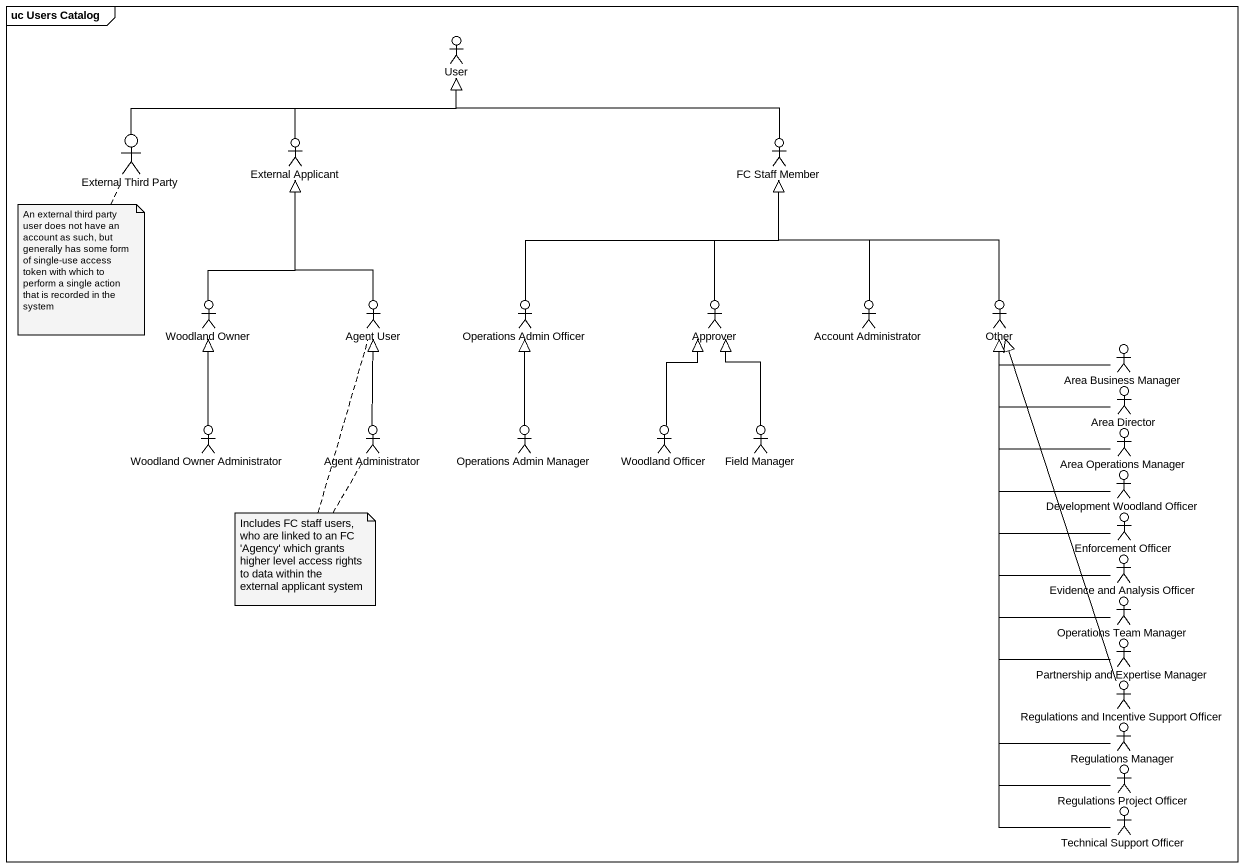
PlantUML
@startuml
mainframe uc Users Catalog
actor User
actor "External Third Party" as External_Third_Party
actor "External Applicant" as External_Applicant
actor "FC Staff Member" as FC_Staff_Member
actor "Woodland Owner" as Woodland_Owner
actor "Agent User" as Agent_User
actor "Operations Admin Officer" as Operations_Admin_Officer
actor Approver
actor "Account Administrator" as Account_Administrator
actor Other
actor "Area Business Manager" as Area_Business_Manager
actor "Area Director" as Area_Director
actor "Woodland Owner Administrator" as Woodland_Owner_Administrator
actor "Agent Administrator" as Agent_Administrator
actor "Operations Admin Manager" as Operations_Admin_Manager
actor "Woodland Officer" as Woodland_Officer
actor "Field Manager" as Field_Manager
actor "Area Operations Manager" as Area_Operations_Manager
actor "Development Woodland Officer" as Development_Woodland_Officer
actor "Enforcement Officer" as Enforcement_Officer
actor "Evidence and Analysis Officer" as Evidence_and_Analysis
actor "Operations Team Manager" as Operations_Team_Manager
actor "Partnership and Expertise Manager" as Partnership_and_Expertise
actor "Regulations and Incentive Support Officer" as Regulations_and_Incentive
actor "Regulations Manager" as Regulations_Manager
actor "Regulations Project Officer" as Regulations_Project_Officer
actor "Technical Support Officer" as Technical_Support_Officer
External_Third_Party -right-|> User
External_Applicant -up-|> User
FC_Staff_Member -left-|> User
Woodland_Owner -up-|> External_Applicant
Agent_User -up-|> External_Applicant
Operations_Admin_Officer -up-|> FC_Staff_Member
Approver -up-|> FC_Staff_Member
Account_Administrator -up-|> FC_Staff_Member
Other -up-|> FC_Staff_Member
Area_Business_Manager -left-|> Other
Area_Director -up-|> Other
Woodland_Owner_Administrator -up-|> Woodland_Owner
Agent_Administrator -up-|> Agent_User
Operations_Admin_Manager -up-|> Operations_Admin_Officer
Woodland_Officer -up-|> Approver
Field_Manager -up-|> Approver
Area_Operations_Manager -up-|> Other
Development_Woodland_Officer -up-|> Other
Enforcement_Officer -up-|> Other
Evidence_and_Analysis -up-|> Other
Operations_Team_Manager -up-|> Other
Partnership_and_Expertise -up-|> Other
Regulations_and_Incentive -up-|> Other
Regulations_Manager -up-|> Other
Regulations_Project_Officer -up-|> Other
Technical_Support_Officer -up-|> Other
note bottom of External_Third_Party : An external third party user does not have an account as such, but generally has some form of single-use access token with which to perform a single action that is recorded in the system
note as N2
  Includes FC staff users, who are linked to an FC 'Agency' which grants higher level access rights to data within the external applicant system
end note
N2 .. Agent_User
N2 .. Agent_Administrator
@enduml
